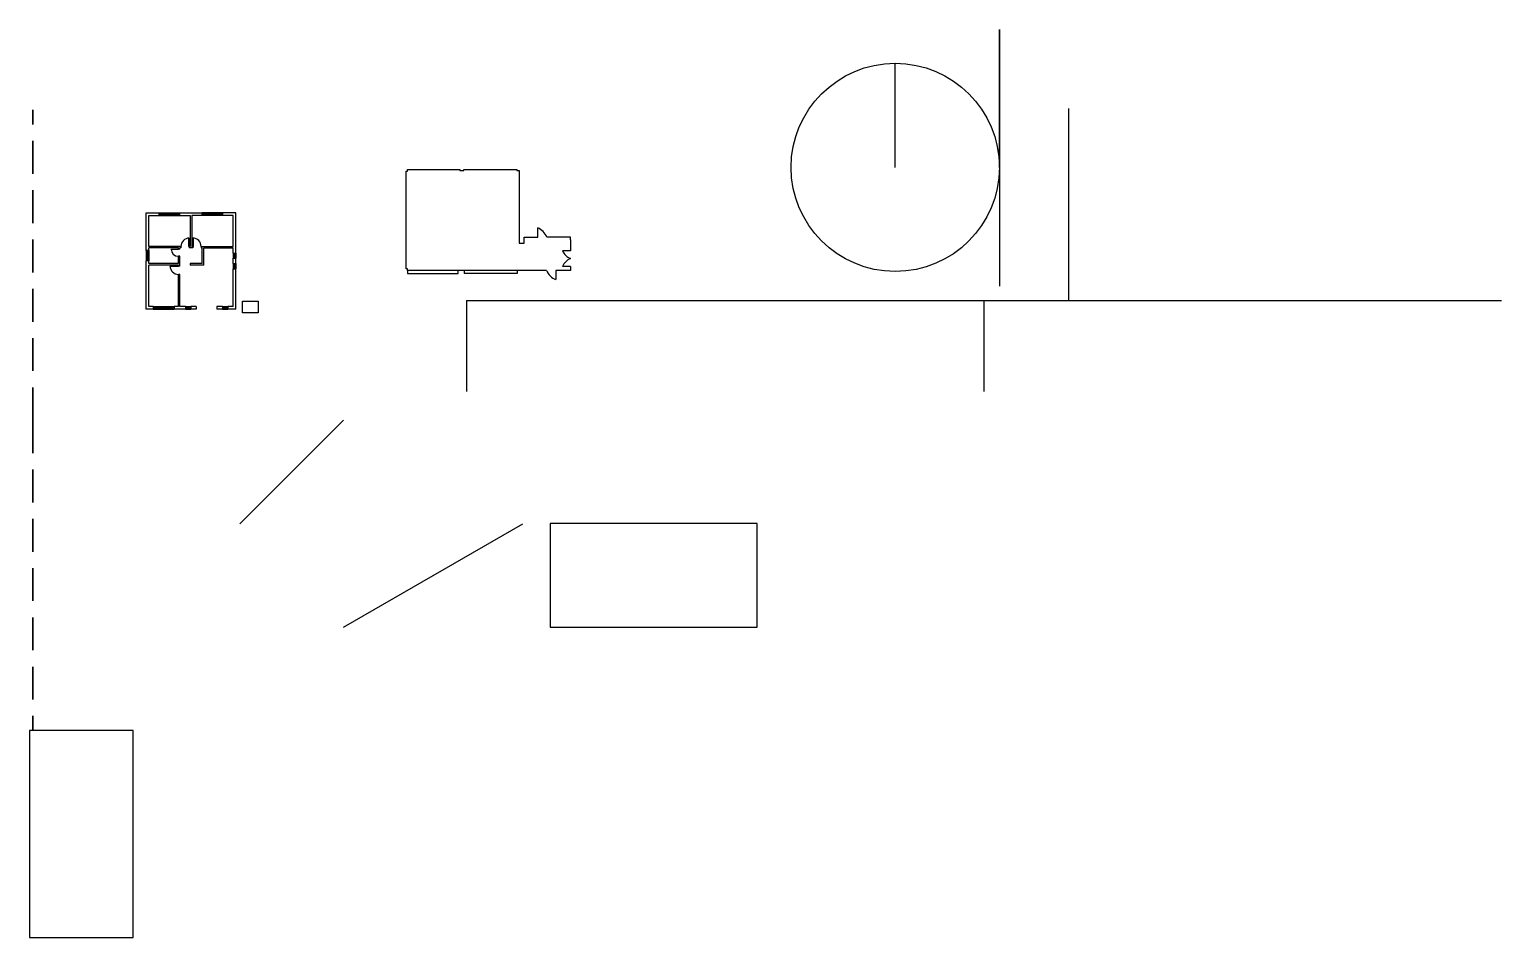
# Model space of a CAD drawing. Header units: metres. Extents: x -236 to -94, y 18 to 106.
import ezdxf

# ---------------------------------------------------------------- set-up
doc = ezdxf.new("R2010")
doc.units = ezdxf.units.M
doc.header["$LTSCALE"] = 0.5
doc.linetypes.add('HIDDEN', pattern=[9.525, 6.35, -3.175])
doc.layers.add('ALVENARIA', color=4, linetype='Continuous')
doc.layers.add('ESQUADRIAS', color=1, linetype='Continuous')
doc.layers.add('Projeção', color=20, linetype='HIDDEN', lineweight=30)

msp = doc.modelspace()

# ---------------------------------------------------------------- linework, layer by layer
at = {"layer": 'ALVENARIA'}
for p, q in [((-142.31, 92.54), (-142.31, 105.87)), ((-142.31, 105.87), (-142.31, 81.07)), ((-152.37, 92.54), (-152.37, 102.59)), ((-135.62, 98.22), (-135.62, 79.67)), ((-199.62, 82.75), (-199.62, 92.16)), ((-199.62, 92.16), (-199.47, 92.16)), ((-199.47, 92.16), (-199.47, 92.33)), ((-199.47, 92.33), (-194.42, 92.33)), ((-194.42, 92.33), (-194.42, 92.23)), ((-194.42, 92.23), (-194.06, 92.23)), ((-194.06, 92.23), (-194.06, 92.33)), ((-194.06, 92.33), (-188.91, 92.33)), ((-188.91, 92.33), (-188.91, 92.23)), ((-188.91, 92.23), (-188.71, 92.23)), ((-188.71, 92.23), (-188.71, 85.2)), ((-224.72, 88.15), (-223.47, 88.15)), ((-224.72, 84.5), (-224.72, 88.15)), ((-224.47, 87.9), (-223.47, 87.9)), ((-224.47, 84.9), (-224.47, 87.9)), ((-223.47, 87.9), (-223.47, 88.15)), ((-221.47, 88.15), (-219.32, 88.15)), ((-221.47, 87.9), (-221.47, 88.15)), ((-221.47, 87.9), (-220.47, 87.9)), ((-220.47, 87.9), (-220.47, 84.9)), ((-220.47, 87.9), (-220.47, 84.9)), ((-220.32, 87.9), (-220.32, 84.9)), ((-219.32, 87.9), (-220.32, 87.9)), ((-219.32, 87.9), (-219.32, 88.15)), ((-216.07, 88.15), (-217.32, 88.15)), ((-217.32, 87.9), (-217.32, 88.15)), ((-216.32, 87.9), (-217.32, 87.9)), ((-216.32, 84.9), (-216.32, 87.9)), ((-216.07, 84.25), (-216.07, 88.15)), ((-188.21, 85.2), (-188.21, 85.8)), ((-188.21, 85.8), (-186.9, 85.8)), ((-186.9, 85.8), (-186.9, 86.68)), ((-183.74, 85.8), (-186.02, 85.8)), ((-183.74, 85.55), (-183.74, 85.8)), ((-183.74, 85.55), (-183.74, 84.48)), ((-224.47, 84.5), (-224.72, 84.5)), ((-221.37, 84.9), (-224.47, 84.9)), ((-221.62, 84.75), (-224.47, 84.75)), ((-224.47, 84.5), (-224.47, 84.75)), ((-221.62, 84.65), (-221.62, 84.75)), ((-221.47, 84.65), (-221.62, 84.65)), ((-221.62, 83.25), (-221.62, 83.95)), ((-221.47, 83.95), (-221.62, 83.95)), ((-221.37, 84.75), (-221.47, 84.75)), ((-221.47, 84.65), (-221.47, 84.75)), ((-221.47, 83.25), (-221.47, 83.95)), ((-221.37, 84.9), (-221.37, 84.75)), ((-220.57, 84.9), (-220.57, 84.75)), ((-220.47, 84.9), (-220.57, 84.9)), ((-220.22, 84.75), (-220.57, 84.75)), ((-220.32, 84.9), (-220.22, 84.9)), ((-220.22, 84.9), (-220.22, 84.75)), ((-219.42, 84.9), (-219.42, 84.75)), ((-219.42, 84.9), (-216.32, 84.9)), ((-219.42, 84.75), (-219.32, 84.75)), ((-219.32, 83.25), (-219.32, 84.75)), ((-219.17, 83.1), (-219.17, 84.75)), ((-219.17, 84.75), (-216.32, 84.75)), ((-216.32, 84.25), (-216.32, 84.75)), ((-216.32, 84.25), (-216.07, 84.25)), ((-188.71, 85.2), (-188.21, 85.2)), ((-183.74, 84.48), (-184.5, 84.48)), ((-224.72, 78.85), (-224.72, 83.5)), ((-224.47, 83.5), (-224.72, 83.5)), ((-224.47, 83.25), (-224.47, 83.5)), ((-221.62, 83.25), (-224.47, 83.25)), ((-221.62, 83.1), (-224.47, 83.1)), ((-224.47, 79.1), (-224.47, 83.1)), ((-221.62, 83), (-221.62, 83.1)), ((-221.47, 83), (-221.62, 83)), ((-221.47, 83), (-221.47, 83.25)), ((-219.32, 83.25), (-220.47, 83.25)), ((-220.47, 83.25), (-220.47, 83.1)), ((-219.17, 83.1), (-220.47, 83.1)), ((-216.32, 83.25), (-216.32, 83.75)), ((-216.32, 83.75), (-216.07, 83.75)), ((-216.32, 83.25), (-216.07, 83.25)), ((-216.32, 79.1), (-216.32, 82.75)), ((-216.32, 82.75), (-216.07, 82.75)), ((-216.07, 83.25), (-216.07, 83.75)), ((-216.07, 78.85), (-216.07, 82.75)), ((-199.47, 82.75), (-199.62, 82.75)), ((-199.47, 82.58), (-199.47, 82.75)), ((-199.47, 82.58), (-199.47, 82.28)), ((-194.02, 82.58), (-194.59, 82.58)), ((-194.59, 82.28), (-194.59, 82.58)), ((-194.02, 82.58), (-194.02, 82.28)), ((-186.05, 82.58), (-188.88, 82.58)), ((-188.88, 82.58), (-188.88, 82.28)), ((-183.74, 82.58), (-185.17, 82.58)), ((-185.17, 82.58), (-185.17, 81.98)), ((-183.74, 82.97), (-184.5, 82.97)), ((-183.74, 82.97), (-183.74, 82.58)), ((-221.47, 82.2), (-221.62, 82.2)), ((-221.62, 79.1), (-221.62, 82.2)), ((-221.47, 79.1), (-221.47, 82.2)), ((-185.17, 81.98), (-185.17, 81.7)), ((-193.8, 79.67), (-93.8, 79.67)), ((-193.8, 79.67), (-193.8, 70.89)), ((-143.8, 79.67), (-143.8, 70.89)), ((-224.04, 78.85), (-224.72, 78.85)), ((-224.04, 79.1), (-224.47, 79.1)), ((-224.04, 79.1), (-224.04, 78.85)), ((-221.62, 79.1), (-222.04, 79.1)), ((-222.04, 79.1), (-222.04, 78.85)), ((-220.93, 78.85), (-222.04, 78.85)), ((-220.93, 79.1), (-221.47, 79.1)), ((-220.93, 79.1), (-220.93, 78.85)), ((-219.89, 79.1), (-220.43, 79.1)), ((-220.43, 79.1), (-220.43, 78.85)), ((-219.89, 78.85), (-220.43, 78.85)), ((-219.89, 79.1), (-219.89, 78.85)), ((-217.35, 79.1), (-217.89, 79.1)), ((-217.89, 79.1), (-217.89, 78.85)), ((-217.35, 78.85), (-217.89, 78.85)), ((-217.35, 79.1), (-217.35, 78.85)), ((-216.32, 79.1), (-216.85, 79.1)), ((-216.85, 79.1), (-216.85, 78.85)), ((-216.07, 78.85), (-216.85, 78.85)), ((-215.43, 79.62), (-213.9, 79.62)), ((-215.43, 78.47), (-215.43, 79.62)), ((-213.9, 78.47), (-215.43, 78.47)), ((-213.9, 79.62), (-213.9, 78.47)), ((-235.67, 69.6), (-235.67, 69.6)), ((-235.67, 69.6), (-235.67, 69.6)), ((-215.67, 58.1), (-205.67, 68.1)), ((-205.67, 48.1), (-188.35, 58.1))]:
    msp.add_line(p, q, dxfattribs=at)
for points in [[(-185.72, 48.11), (-165.72, 48.11), (-165.72, 58.11), (-185.72, 58.11)], [(-226, 38.11), (-236, 38.11), (-236, 18.11), (-226, 18.11)]]:
    msp.add_lwpolyline(points, close=True, dxfattribs=at)
msp.add_circle((-152.37, 92.54), 10.06, dxfattribs=at)
for centre, radius, start, end in [((-187.53, 85.18), 1.63, 22.5, 67.5), ((-183.21, 85.02), 1.4, 202.5, 247.5), ((-184.55, 83.2), 1.63, 202.5, 247.5), ((-183.21, 82.43), 1.4, 112.5, 157.5)]:
    msp.add_arc(centre, radius, start, end, dxfattribs=at)
at = {"layer": 'ESQUADRIAS'}
for p, q in [((-223.47, 88.15), (-221.47, 88.15)), ((-223.47, 88.05), (-221.47, 88.05)), ((-223.47, 88), (-221.47, 88)), ((-223.47, 87.9), (-221.47, 87.9)), ((-217.32, 88.15), (-219.32, 88.15)), ((-217.32, 88.05), (-219.32, 88.05)), ((-217.32, 88), (-219.32, 88)), ((-217.32, 87.9), (-219.32, 87.9)), ((-224.72, 84.5), (-224.72, 83.5)), ((-224.62, 84.5), (-224.62, 83.5)), ((-224.57, 84.5), (-224.57, 83.5)), ((-224.47, 84.5), (-224.47, 83.5)), ((-216.32, 84.25), (-216.32, 83.75)), ((-216.22, 84.25), (-216.22, 83.75)), ((-216.17, 84.25), (-216.17, 83.75)), ((-216.07, 84.25), (-216.07, 83.75)), ((-216.32, 83.25), (-216.32, 82.75)), ((-216.22, 83.25), (-216.22, 82.75)), ((-216.17, 83.25), (-216.17, 82.75)), ((-216.07, 83.25), (-216.07, 82.75)), ((-224.04, 79.1), (-222.04, 79.1)), ((-224.04, 79), (-222.04, 79)), ((-224.04, 78.95), (-222.04, 78.95)), ((-224.04, 78.85), (-222.04, 78.85)), ((-220.93, 79.1), (-220.43, 79.1)), ((-220.93, 79), (-220.43, 79)), ((-220.93, 78.95), (-220.43, 78.95)), ((-220.93, 78.85), (-220.43, 78.85)), ((-217.35, 79.1), (-216.85, 79.1)), ((-217.35, 79), (-216.85, 79)), ((-217.35, 78.95), (-216.85, 78.95)), ((-217.35, 78.85), (-216.85, 78.85))]:
    msp.add_line(p, q, dxfattribs=at)
at = {"layer": 'ESQUADRIAS', "color": 1}
for p, q in [((-194.59, 82.58), (-199.47, 82.58)), ((-188.88, 82.58), (-194.02, 82.58)), ((-199.47, 82.28), (-194.59, 82.28)), ((-188.88, 82.28), (-194.02, 82.28))]:
    msp.add_line(p, q, dxfattribs=at)
at = {"layer": 'ESQUADRIAS'}
for points in [[(-220.57, 84.9), (-220.62, 84.9), (-220.62, 85.7), (-220.57, 85.7)], [(-220.22, 84.9), (-220.17, 84.9), (-220.17, 85.7), (-220.22, 85.7)], [(-221.62, 84.6), (-222.32, 84.6), (-222.32, 84.65), (-221.62, 84.65)], [(-221.62, 83), (-221.62, 82.95), (-222.42, 82.95), (-222.42, 83)]]:
    msp.add_lwpolyline(points, close=True, dxfattribs=at)
for centre, radius, start, end in [((-220.57, 84.9), 0.8, 90, 180), ((-220.22, 84.9), 0.8, 0, 90), ((-221.62, 84.65), 0.7, 180, 270), ((-221.62, 83), 0.8, 180, 270)]:
    msp.add_arc(centre, radius, start, end, dxfattribs=at)
at = {"layer": 'Projeção'}
for q in [(-235.67, 98.1), (-235.67, 38.1)]:
    msp.add_line((-235.67, 68.1), q, dxfattribs=at)

doc.saveas('drawing.dxf')
